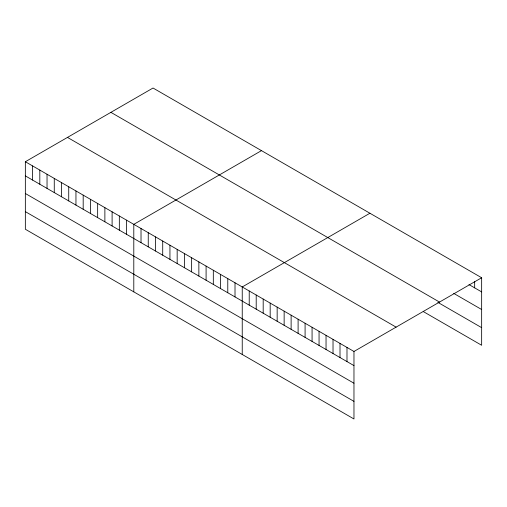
<?xml version="1.0" encoding="UTF-8"?>
<svg xmlns="http://www.w3.org/2000/svg" width="507" height="507" viewBox="0 0 507 507"><rect width="100%" height="100%" fill="white"/><g stroke="black" fill="none" stroke-linecap="round" stroke-linejoin="round"><path stroke-width="0.76" d="M25.35 161.733L353.968 351.465L353.968 418.978L25.35 229.253L25.35 161.733L153.032 88.022L481.65 277.747L481.65 345.267L423.244 311.545M261.473 150.63L133.797 224.348L133.797 291.861M369.92 213.238L242.238 286.956L242.238 354.475M353.968 351.465L481.65 277.747M468.956 284.566L481.65 291.899M453.714 293.382L481.65 309.511M110.894 112.345L439.518 302.077M437.845 302.362L481.65 327.655M67.482 137.41L396.106 327.135M25.35 175.885L353.968 365.61M25.35 193.497L353.968 383.222M25.35 211.641L353.968 401.367M474.666 281.575L474.666 287.868M346.991 347.428L346.991 361.58M340.007 343.397L340.007 357.549M333.023 339.367L333.023 353.518M326.039 335.336L326.039 349.488M319.055 331.305L319.055 345.457M312.071 327.275L312.071 341.42M305.087 323.238L305.087 337.389M298.103 319.207L298.103 333.359M291.119 315.177L291.119 329.328M284.142 311.146L284.142 325.298M277.158 307.115L277.158 321.267M270.174 303.085L270.174 317.23M263.19 299.048L263.19 313.199M256.206 295.017L256.206 309.169M249.222 290.986L249.222 305.138M235.014 282.779L235.014 296.931M227.782 278.609L227.782 292.761M220.551 274.433L220.551 288.584M213.32 270.256L213.32 284.408M206.089 266.086L206.089 280.238M198.864 261.91L198.864 276.062M191.633 257.74L191.633 271.885M184.402 253.563L184.402 267.715M177.171 249.387L177.171 263.539M169.946 245.217L169.946 259.369M162.715 241.04L162.715 255.192M155.484 236.864L155.484 251.016M148.253 232.694L148.253 246.846M141.022 228.518L141.022 242.669M126.566 220.171L126.566 234.323M119.335 215.995L119.335 230.146M112.104 211.825L112.104 225.976M104.879 207.648L104.879 221.8M97.648 203.472L97.648 217.623M90.417 199.302L90.417 213.453M83.186 195.125L83.186 209.277M75.955 190.955L75.955 205.101M68.73 186.779L68.73 200.93M61.499 182.602L61.499 196.754M54.268 178.432L54.268 192.584M47.037 174.256L47.037 188.408M39.812 170.086L39.812 184.231M32.581 165.909L32.581 180.061"/></g></svg>
